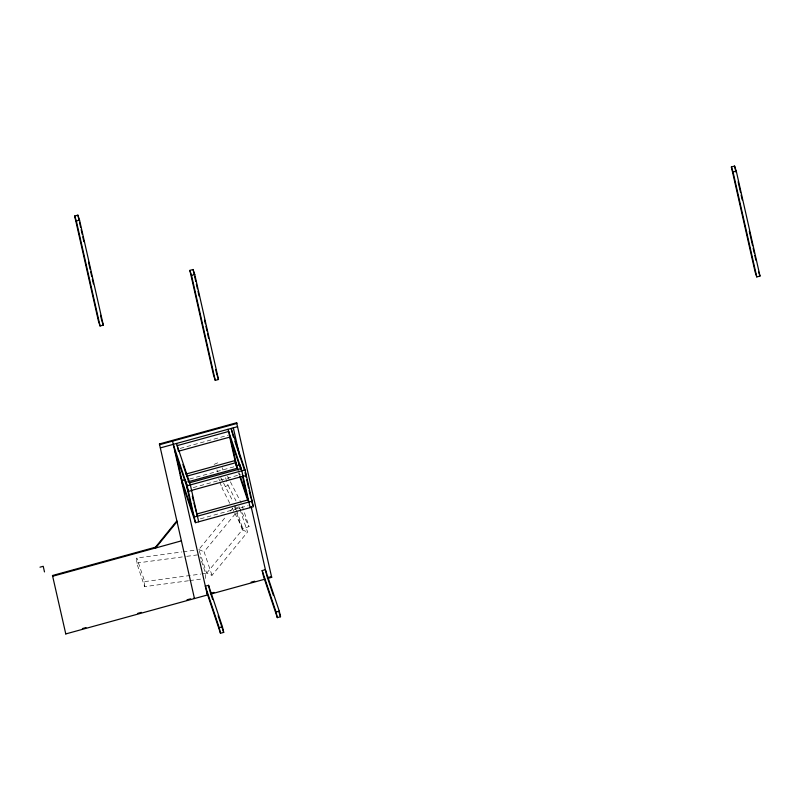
<?xml version="1.0" encoding="UTF-8"?>
<svg xmlns="http://www.w3.org/2000/svg" width="800" height="800" viewBox="0 0 800 800"><rect width="100%" height="100%" fill="white"/><g stroke="black" fill="none" stroke-linecap="round" stroke-linejoin="round"><path stroke-width="0.6" stroke-dasharray="4 3" d="M188.47 580.76L144.63 586.65L136.73 563.06L136.82 558.01L181.88 551.96M144.63 586.65L144.71 581.6L136.82 558.01M205.52 578.47L205.61 573.42L200.09 556.91M240.07 509.64L247.57 532.04L211.98 575.33L206.69 573.15L198.8 549.56L226.47 515.9M230.43 511.09L232.8 508.2M211.98 575.33L204.09 551.74L235.72 513.27M206.69 573.15L242.28 529.87L235.96 511M214.06 464.4L220.19 461.79M229.78 503.33L221.96 487.99L228.08 485.37L225.32 477.12M234.8 513.19L242.91 529.09L249.04 526.48L243.91 511.14M180.14 448.42L228.02 435.26M189.6 479.02L235.09 466.51M193.26 487.58L241.14 474.41M200.33 518.83L248.21 505.66M183.1 551.79L196.5 549.99M136.73 563.06L185.45 556.51M186.67 556.35L197.63 554.88M144.71 581.6L200.74 574.07M201.96 573.91L205.61 573.42M189.69 580.59L201.87 578.96M236.5 507.15L239.68 508.46M242.62 528.53L243.44 528.87M242.28 529.87L247.57 532.04M198.8 549.56L204.09 551.74M227.55 476.23L229.82 480.67M230.38 481.78L241.15 502.89M228.08 485.37L236.01 500.93M238.84 506.48L249.04 526.48M216.86 469.88L217.97 472.07M220.77 477.55L223 481.94M223.56 483.03L233.06 501.66M232.01 507.72L234.25 512.1M239.03 472.56L239.81 474.89M238.55 472.95L239.33 475.26M242.33 506.43L243.51 509.96M235.02 505.51L236.2 509.04M236.6 510.22L242.91 529.09M222.16 467.68L222.95 470.04M234.38 506.28L235.57 509.82M218.8 478.56L219.59 480.92M219.98 482.1L221.96 487.99"/><path stroke-width="1.2" d="M155.45 547.27L176.83 520.9L177.07 521.62L155.68 547.93L52.73 576.23L52.49 575.52L156.04 547.05L155.69 547.98L181.42 540.85M74.66 216.01L77.88 215.13L79.55 220.13L103.3 325.11L100.08 325.99L98.41 320.99L74.66 216.01L76.34 221.02L100.08 325.99M76.34 221.02L79.55 220.13M189.86 270.39L193.07 269.5L194.75 274.51L218.49 379.48L215.27 380.37L213.6 375.36L189.86 270.39L191.53 275.39L215.27 380.37M191.53 275.39L194.75 274.51M731.37 166.96L734.58 166.07L736.26 171.07L760 276.05L756.78 276.93L755.11 271.93L731.37 166.96L733.04 171.96L756.78 276.93M733.04 171.96L736.26 171.07M159.43 443.97L236.64 422.74L236.88 423.46L159.67 444.69L159.43 443.97L194.47 598.55L194.23 597.83M160.39 447.89L237.6 426.66M185.94 474.07L235.02 460.57L238.25 470.23M186.66 476.21L235.74 462.71L237.01 468.32L187.93 481.82M185.22 479.73L182 480.61L176.2 454.97M189.63 482.78L241.1 468.63M173.26 444.36L187.13 485.81L245.04 469.89L253.38 506.75L195.47 522.68L181.6 481.22M191.58 490.38L243.05 476.22M191.62 490.54L188.4 491.42L174.53 449.97M243.09 476.39L246.31 475.5L245.3 472.5M196.7 514.04L248.17 499.88M40 567.18L43.22 566.3L44.49 571.91M208.56 585.31L205.34 586.19L219.21 627.65L220.48 633.26L223.7 632.38L222.43 626.77L208.56 585.31L209.57 589.8M262.18 570.57L265.39 569.68L279.27 611.14L280.53 616.75L277.32 617.63L263.45 576.17L262.18 570.57L276.05 612.02L277.32 617.63M82.38 628.58L85.99 627.59M137.7 613.37L141.31 612.38M187.01 599.81L190.62 598.82M210.44 593.37L214.03 592.39M251.1 582.19L254.69 581.21M267.85 577.59L271.44 576.6L271.68 577.32L267.39 578.5M65.54 633.21L65.78 633.93L207.34 595.01L172.54 441.15M210.94 594.02L264.99 579.16M219.21 627.65L222.43 626.77M276.05 612.02L279.27 611.14M758.66 272.05L760 276.05M217.15 375.48L218.49 379.48M245.04 469.89L231.17 428.43L232.18 432.92M232.44 434.04L233.44 437.05M234.89 441.38L244.63 470.5M241.08 468.18L239.91 464.69L236.69 465.57L230.89 439.93M250.77 497.14L252.11 501.14L194.2 517.07L180.33 475.61M227.95 429.32L241.82 470.78L250.16 507.64M229.22 434.93L240.64 469.05M251.79 502.01L252.98 505.57M240.2 476.06L248.89 502.03M239.71 476.42L247.84 500.7M266.66 575.29L273.4 595.43M278.95 612.01L280.53 616.75M176.48 443.47L190.35 484.93L198.69 521.79M182.93 464.57L188.77 482.04M185.61 480.89L187.56 486.72M197.42 516.18L193.9 503.02M209.83 590.92L212.6 599.21M218.15 615.79L223.7 632.38M206.61 591.8L220.48 633.26M101.96 321.1L103.3 325.11M734.58 166.07L735.95 172.1M738.13 181.76L740.59 192.62M741.13 195.03L742.22 199.86M749.32 231.23L752.59 245.71M753.14 248.12L754.23 252.95M754.78 255.36L755.87 260.19M236.64 422.74L271.68 577.32M245.16 472.83L246.22 477.49M246.74 479.82L248.59 487.98M249.12 490.31L250.43 496.14M233.31 427.84L239.89 456.94M251.14 506.64L266.41 574.17M242.47 476.04L247.22 497.02M193.07 269.5L194.17 274.33M194.71 276.74L195.8 281.57M196.35 283.98L197.44 288.81M197.99 291.22L199.08 296.05M204.54 320.18L205.35 323.8M205.9 326.21L206.99 331.04M207.54 333.45L208.63 338.28M215.73 369.65L216.82 374.48M229.75 437.26L236.29 466.18M192.32 496.03L193.37 500.69M187.13 485.81L195.47 522.68M186.73 486.42L192.53 512.06M77.88 215.13L78.97 219.96M79.52 222.37L80.61 227.19M81.16 229.61L82.25 234.43M82.79 236.85L83.88 241.67M88.52 262.19L90.16 269.43M90.71 271.84L91.8 276.67M92.35 279.08L93.44 283.91M100.53 315.28L101.62 320.1M52.49 575.52L65.78 633.93M228.67 431.46L177.2 445.62L178.46 451.23L229.94 437.07L228.67 431.46"/></g></svg>
